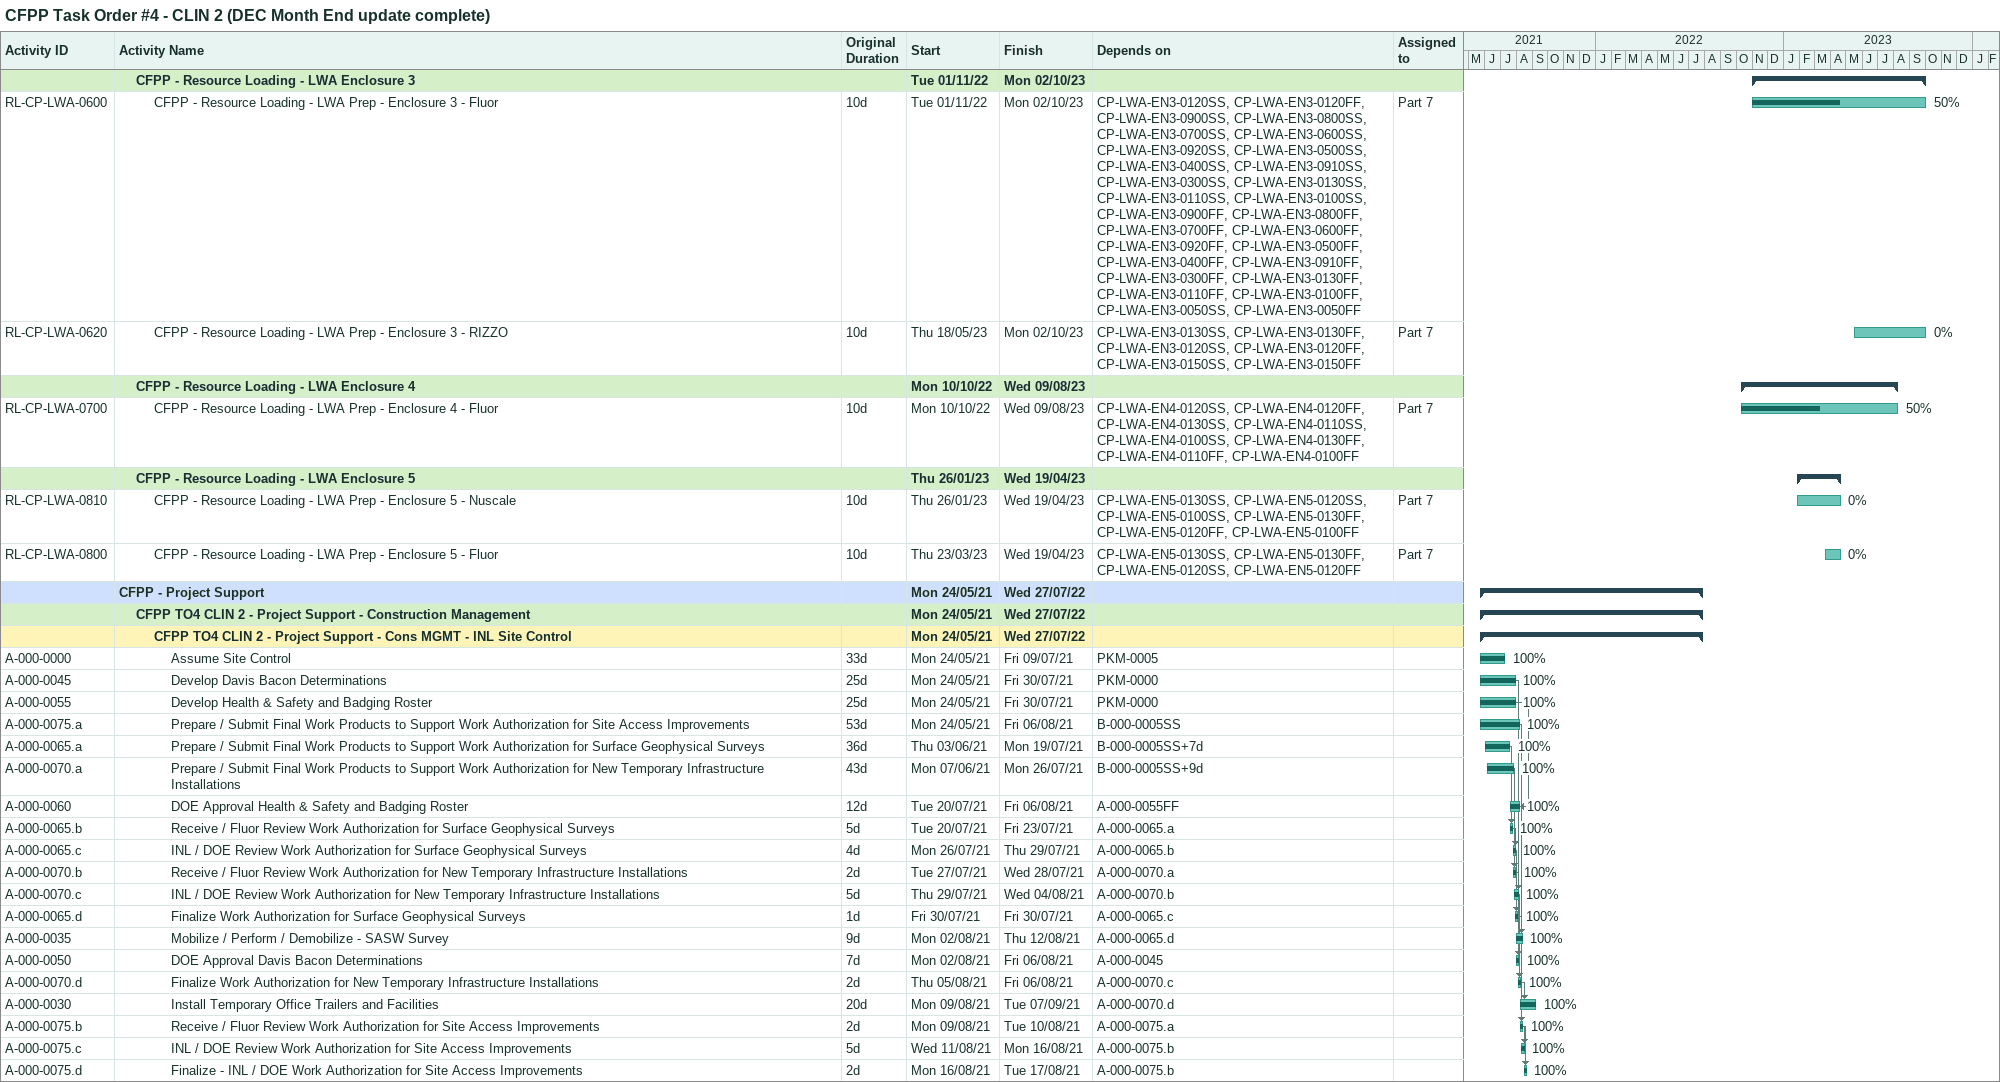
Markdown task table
CFPP Task Order #4 - CLIN 2 (DEC Month End update complete)

| ID | Level | Task | Original duration | Start | Finish | Predecessors | Resources | % complete |
|---|---|---|---|---|---|---|---|---|
|  | 2 | **CFPP - Resource Loading - LWA Enclosure 3** |  | 2022-11-01 | 2023-10-02 |  |  |  |
| RL-CP-LWA-0600 | 3 | CFPP - Resource Loading - LWA Prep - Enclosure 3 - Fluor | 10d | 2022-11-01 | 2023-10-02 | CP-LWA-EN3-0120SS, CP-LWA-EN3-0120FF, CP-LWA-EN3-0900SS, CP-LWA-EN3-0800SS, CP-LWA-EN3-0700SS, CP-LWA-EN3-0600SS, CP-LWA-EN3-0920SS, CP-LWA-EN3-0500SS, CP-LWA-EN3-0400SS, CP-LWA-EN3-0910SS, CP-LWA-EN3-0300SS, CP-LWA-EN3-0130SS, CP-LWA-EN3-0110SS, CP-LWA-EN3-0100SS, CP-LWA-EN3-0900FF, CP-LWA-EN3-0800FF, CP-LWA-EN3-0700FF, CP-LWA-EN3-0600FF, CP-LWA-EN3-0920FF, CP-LWA-EN3-0500FF, CP-LWA-EN3-0400FF, CP-LWA-EN3-0910FF, CP-LWA-EN3-0300FF, CP-LWA-EN3-0130FF, CP-LWA-EN3-0110FF, CP-LWA-EN3-0100FF, CP-LWA-EN3-0050SS, CP-LWA-EN3-0050FF | Part 7 | 50 |
| RL-CP-LWA-0620 | 3 | CFPP - Resource Loading - LWA Prep - Enclosure 3 - RIZZO | 10d | 2023-05-18 | 2023-10-02 | CP-LWA-EN3-0130SS, CP-LWA-EN3-0130FF, CP-LWA-EN3-0120SS, CP-LWA-EN3-0120FF, CP-LWA-EN3-0150SS, CP-LWA-EN3-0150FF | Part 7 | 0 |
|  | 2 | **CFPP - Resource Loading - LWA Enclosure 4** |  | 2022-10-10 | 2023-08-09 |  |  |  |
| RL-CP-LWA-0700 | 3 | CFPP - Resource Loading - LWA Prep - Enclosure 4 - Fluor | 10d | 2022-10-10 | 2023-08-09 | CP-LWA-EN4-0120SS, CP-LWA-EN4-0120FF, CP-LWA-EN4-0130SS, CP-LWA-EN4-0110SS, CP-LWA-EN4-0100SS, CP-LWA-EN4-0130FF, CP-LWA-EN4-0110FF, CP-LWA-EN4-0100FF | Part 7 | 50 |
|  | 2 | **CFPP - Resource Loading - LWA Enclosure 5** |  | 2023-01-26 | 2023-04-19 |  |  |  |
| RL-CP-LWA-0810 | 3 | CFPP - Resource Loading - LWA Prep - Enclosure 5 - Nuscale | 10d | 2023-01-26 | 2023-04-19 | CP-LWA-EN5-0130SS, CP-LWA-EN5-0120SS, CP-LWA-EN5-0100SS, CP-LWA-EN5-0130FF, CP-LWA-EN5-0120FF, CP-LWA-EN5-0100FF | Part 7 | 0 |
| RL-CP-LWA-0800 | 3 | CFPP - Resource Loading - LWA Prep - Enclosure 5 - Fluor | 10d | 2023-03-23 | 2023-04-19 | CP-LWA-EN5-0130SS, CP-LWA-EN5-0130FF, CP-LWA-EN5-0120SS, CP-LWA-EN5-0120FF | Part 7 | 0 |
|  | 1 | **CFPP - Project Support** |  | 2021-05-24 | 2022-07-27 |  |  |  |
|  | 2 | **CFPP TO4 CLIN 2 - Project Support - Construction Management** |  | 2021-05-24 | 2022-07-27 |  |  |  |
|  | 3 | **CFPP TO4 CLIN 2 - Project Support - Cons MGMT - INL Site Control** |  | 2021-05-24 | 2022-07-27 |  |  |  |
| A-000-0000 | 4 | Assume Site Control | 33d | 2021-05-24 | 2021-07-09 | PKM-0005 |  | 100 |
| A-000-0045 | 4 | Develop Davis Bacon Determinations | 25d | 2021-05-24 | 2021-07-30 | PKM-0000 |  | 100 |
| A-000-0055 | 4 | Develop Health & Safety and Badging Roster | 25d | 2021-05-24 | 2021-07-30 | PKM-0000 |  | 100 |
| A-000-0075.a | 4 | Prepare / Submit Final Work Products to Support Work Authorization for Site Access Improvements | 53d | 2021-05-24 | 2021-08-06 | B-000-0005SS |  | 100 |
| A-000-0065.a | 4 | Prepare / Submit Final Work Products to Support Work Authorization for Surface Geophysical Surveys | 36d | 2021-06-03 | 2021-07-19 | B-000-0005SS+7d |  | 100 |
| A-000-0070.a | 4 | Prepare / Submit Final Work Products to Support Work Authorization for New Temporary Infrastructure Installations | 43d | 2021-06-07 | 2021-07-26 | B-000-0005SS+9d |  | 100 |
| A-000-0060 | 4 | DOE Approval Health & Safety and Badging Roster | 12d | 2021-07-20 | 2021-08-06 | A-000-0055FF |  | 100 |
| A-000-0065.b | 4 | Receive / Fluor Review Work Authorization for Surface Geophysical Surveys | 5d | 2021-07-20 | 2021-07-23 | A-000-0065.a |  | 100 |
| A-000-0065.c | 4 | INL / DOE Review Work Authorization for Surface Geophysical Surveys | 4d | 2021-07-26 | 2021-07-29 | A-000-0065.b |  | 100 |
| A-000-0070.b | 4 | Receive / Fluor Review Work Authorization for New Temporary Infrastructure Installations | 2d | 2021-07-27 | 2021-07-28 | A-000-0070.a |  | 100 |
| A-000-0070.c | 4 | INL / DOE Review Work Authorization for New Temporary Infrastructure Installations | 5d | 2021-07-29 | 2021-08-04 | A-000-0070.b |  | 100 |
| A-000-0065.d | 4 | Finalize Work Authorization for Surface Geophysical Surveys | 1d | 2021-07-30 | 2021-07-30 | A-000-0065.c |  | 100 |
| A-000-0035 | 4 | Mobilize / Perform / Demobilize - SASW Survey | 9d | 2021-08-02 | 2021-08-12 | A-000-0065.d |  | 100 |
| A-000-0050 | 4 | DOE Approval Davis Bacon Determinations | 7d | 2021-08-02 | 2021-08-06 | A-000-0045 |  | 100 |
| A-000-0070.d | 4 | Finalize Work Authorization for New Temporary Infrastructure Installations | 2d | 2021-08-05 | 2021-08-06 | A-000-0070.c |  | 100 |
| A-000-0030 | 4 | Install Temporary Office Trailers and Facilities | 20d | 2021-08-09 | 2021-09-07 | A-000-0070.d |  | 100 |
| A-000-0075.b | 4 | Receive / Fluor Review Work Authorization for Site Access Improvements | 2d | 2021-08-09 | 2021-08-10 | A-000-0075.a |  | 100 |
| A-000-0075.c | 4 | INL / DOE Review Work Authorization for Site Access Improvements | 5d | 2021-08-11 | 2021-08-16 | A-000-0075.b |  | 100 |
| A-000-0075.d | 4 | Finalize - INL / DOE Work Authorization for Site Access Improvements | 2d | 2021-08-16 | 2021-08-17 | A-000-0075.b |  | 100 |
